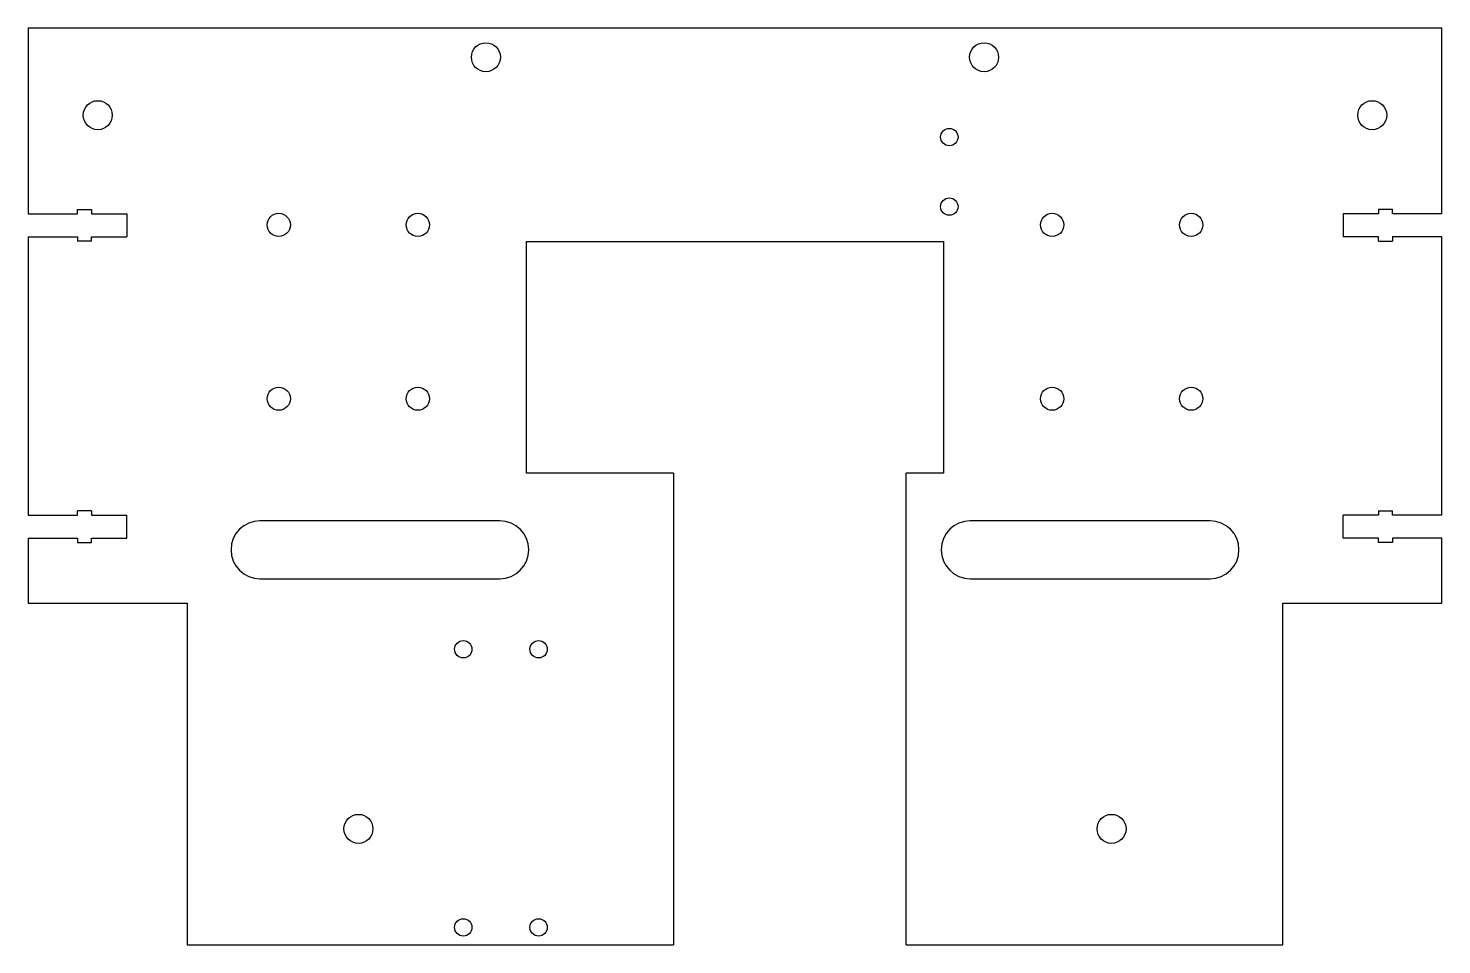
# Model space of a CAD drawing. Header units: millimetres. Extents: x -280 to -36, y -116 to 42.
import ezdxf

# ---------------------------------------------------------------- set-up
doc = ezdxf.new("R2010")
doc.units = ezdxf.units.MM

msp = doc.modelspace()

# ---------------------------------------------------------------- linework, layer by layer
at = {"color": 7, "linetype": 'Continuous', "lineweight": 25}
for p, q in [((-36.31, 42.22), (-280.31, 42.22)), ((-280.31, 42.22), (-280.31, 10.22)), ((-36.31, 10.22), (-36.31, 42.22)), ((-280.31, 10.22), (-271.81, 10.22)), ((-271.81, 10.97), (-269.41, 10.97)), ((-271.81, 10.22), (-271.81, 10.97)), ((-269.41, 10.97), (-269.41, 10.22)), ((-269.41, 10.22), (-263.31, 10.22)), ((-263.31, 10.22), (-263.31, 6.22)), ((-47.21, 10.22), (-53.31, 10.22)), ((-53.31, 10.22), (-53.31, 6.22)), ((-44.81, 10.97), (-47.21, 10.97)), ((-47.21, 10.97), (-47.21, 10.22)), ((-44.81, 10.22), (-44.81, 10.97)), ((-36.31, 10.22), (-44.81, 10.22)), ((-280.31, 6.22), (-271.81, 6.22)), ((-280.31, 6.22), (-280.31, -41.78)), ((-271.81, 6.22), (-271.81, 5.47)), ((-269.41, 5.47), (-271.81, 5.47)), ((-269.41, 5.47), (-269.41, 6.22)), ((-269.41, 6.22), (-263.31, 6.22)), ((-194.31, 5.44), (-122.31, 5.44)), ((-194.31, -34.56), (-194.31, 5.44)), ((-122.31, 5.44), (-122.31, -34.56)), ((-47.21, 6.22), (-53.31, 6.22)), ((-47.21, 5.47), (-47.21, 6.22)), ((-47.21, 5.47), (-44.81, 5.47)), ((-44.81, 6.22), (-44.81, 5.47)), ((-36.31, 6.22), (-44.81, 6.22)), ((-36.31, -41.78), (-36.31, 6.22)), ((-168.91, -34.56), (-194.31, -34.56)), ((-168.91, -34.56), (-168.91, -115.94)), ((-128.75, -115.94), (-128.75, -34.56)), ((-122.31, -34.56), (-128.75, -34.56)), ((-269.41, -41.03), (-271.81, -41.03)), ((-271.81, -41.78), (-271.81, -41.03)), ((-269.41, -41.03), (-269.41, -41.78)), ((-47.21, -41.03), (-44.81, -41.03)), ((-47.21, -41.03), (-47.21, -41.78)), ((-44.81, -41.78), (-44.81, -41.03)), ((-280.31, -41.78), (-271.81, -41.78)), ((-269.41, -41.78), (-263.31, -41.78)), ((-263.31, -45.78), (-263.31, -41.78)), ((-198.91, -42.78), (-240.31, -42.78)), ((-76.31, -42.78), (-117.71, -42.78)), ((-47.21, -41.78), (-53.31, -41.78)), ((-53.31, -45.78), (-53.31, -41.78)), ((-36.31, -41.78), (-44.81, -41.78)), ((-280.31, -45.78), (-280.31, -57.02)), ((-280.31, -45.78), (-271.81, -45.78)), ((-271.81, -45.78), (-271.81, -46.53)), ((-269.41, -46.53), (-269.41, -45.78)), ((-269.41, -45.78), (-263.31, -45.78)), ((-47.21, -45.78), (-53.31, -45.78)), ((-47.21, -46.53), (-47.21, -45.78)), ((-44.81, -45.78), (-44.81, -46.53)), ((-36.31, -45.78), (-44.81, -45.78)), ((-36.31, -57.02), (-36.31, -45.78)), ((-271.81, -46.53), (-269.41, -46.53)), ((-44.81, -46.53), (-47.21, -46.53)), ((-240.31, -52.78), (-198.91, -52.78)), ((-117.71, -52.78), (-76.31, -52.78)), ((-280.31, -57.02), (-252.89, -57.02)), ((-252.89, -57.02), (-252.89, -115.94)), ((-63.73, -57.02), (-36.31, -57.02)), ((-63.73, -115.94), (-63.73, -57.02)), ((-252.89, -115.94), (-168.91, -115.94)), ((-128.75, -115.94), (-63.73, -115.94))]:
    msp.add_line(p, q, dxfattribs=at)
for centre, radius in [((-201.31, 37.22), 2.5), ((-115.31, 37.22), 2.5), ((-268.31, 27.22), 2.5), ((-48.31, 27.22), 2.5), ((-121.31, 23.44), 1.5), ((-121.31, 11.44), 1.5), ((-237.06, 8.29), 2), ((-213.06, 8.29), 2), ((-103.56, 8.29), 2), ((-79.56, 8.29), 2), ((-237.06, -21.71), 2), ((-213.06, -21.71), 2), ((-103.56, -21.71), 2), ((-79.56, -21.71), 2), ((-205.21, -64.94), 1.5), ((-192.21, -64.94), 1.5), ((-223.31, -95.94), 2.5), ((-93.31, -95.94), 2.5), ((-205.21, -112.94), 1.5), ((-192.21, -112.94), 1.5)]:
    msp.add_circle(centre, radius, dxfattribs=at)
for centre, start, end in [((-240.31, -47.78), 90, 270), ((-198.91, -47.78), 270, 90), ((-117.71, -47.78), 90, 270), ((-76.31, -47.78), 270, 90)]:
    msp.add_arc(centre, 5, start, end, dxfattribs=at)

doc.saveas('drawing.dxf')
